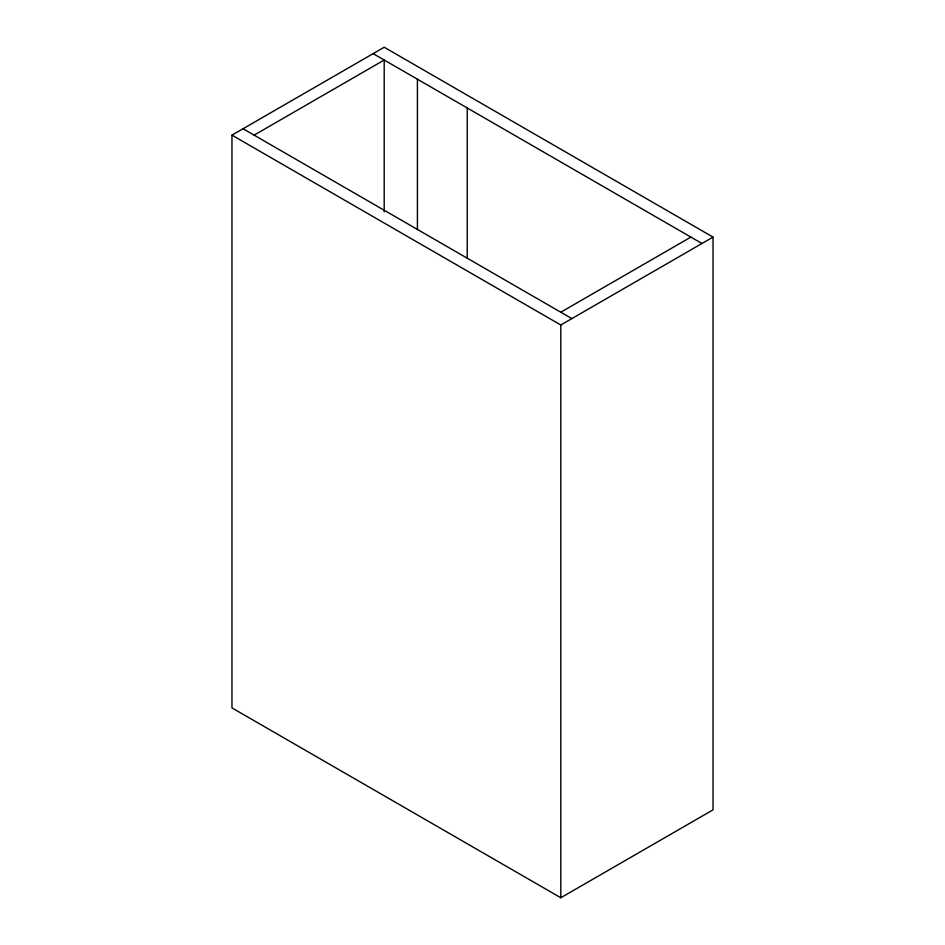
<?xml version="1.0" encoding="UTF-8"?>
<svg xmlns="http://www.w3.org/2000/svg" width="945" height="945" viewBox="0 0 945 945"><rect width="100%" height="100%" fill="white"/><g stroke="black" fill="none" stroke-linecap="round" stroke-linejoin="round"><path stroke-width="1.42" d="M231.962 135.147L384.202 47.25L713.038 237.1L713.038 809.853L560.798 897.75L231.962 707.899L231.962 135.147L560.798 324.997L713.038 237.1M254.11 135.147L384.202 60.031L384.202 211.822M560.798 312.204L690.889 237.1M373.133 53.641L701.97 243.491M243.03 128.756L571.867 318.607M560.798 324.997L560.798 897.75M467.243 107.978L467.243 258.28M417.418 79.215L417.418 229.517"/></g></svg>
